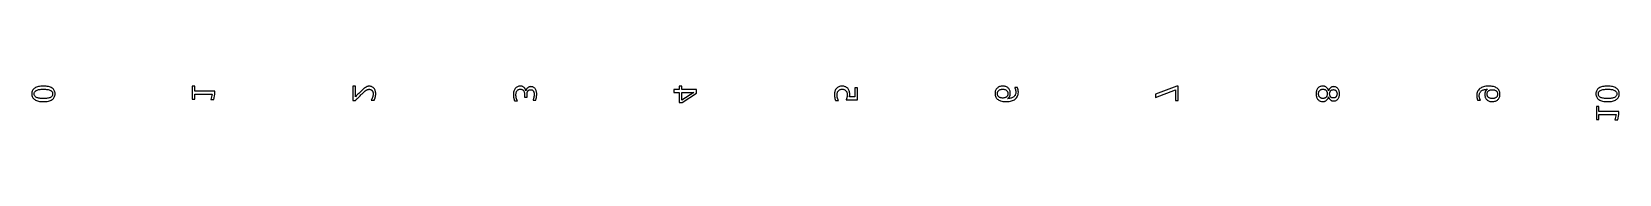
# Model space of a CAD drawing. Header units: millimetres. Extents: x 56 to 198, y 1 to 4.
import ezdxf

# ---------------------------------------------------------------- set-up
doc = ezdxf.new("R2010")
doc.units = ezdxf.units.MM

msp = doc.modelspace()

# ---------------------------------------------------------------- linework, layer by layer
for points in [[(58.437511, 3.471116), (58.433352, 3.55275), (58.420874, 3.629415), (58.400079, 3.70111), (58.370965, 3.767836), (58.333534, 3.829593), (58.287784, 3.88638), (58.233716, 3.938198), (58.17133, 3.985046), (58.101135, 4.026637), (58.023425, 4.062682), (57.938201, 4.093182), (57.845462, 4.118137), (57.745209, 4.137546), (57.637441, 4.151409), (57.522159, 4.159727), (57.399362, 4.1625), (57.276861, 4.159727), (57.16182, 4.151409), (57.054239, 4.137546), (56.95412, 4.118137), (56.861462, 4.093182), (56.776264, 4.062682), (56.698528, 4.026637), (56.628252, 3.985046), (56.565967, 3.938198), (56.511986, 3.88638), (56.466309, 3.829593), (56.428938, 3.767836), (56.399871, 3.70111), (56.37911, 3.629415), (56.366652, 3.55275), (56.3625, 3.471116), (56.366652, 3.389582), (56.37911, 3.313004), (56.399871, 3.241382), (56.428938, 3.174716), (56.466309, 3.113006), (56.511986, 3.056253), (56.565967, 3.004455), (56.628252, 2.957614), (56.698528, 2.916023), (56.776264, 2.879977), (56.861462, 2.849478), (56.95412, 2.824523), (57.054239, 2.805114), (57.16182, 2.791251), (57.276861, 2.782932), (57.399362, 2.78016), (57.522159, 2.782932), (57.637441, 2.791251), (57.745209, 2.805114), (57.845462, 2.824523), (57.938201, 2.849478), (58.023425, 2.879977), (58.101135, 2.916023), (58.17133, 2.957614), (58.233716, 3.004455), (58.287784, 3.056253), (58.333534, 3.113006), (58.370965, 3.174716), (58.400079, 3.241382), (58.420874, 3.313004), (58.433352, 3.389582)], [(58.223194, 3.471116), (58.21998, 3.420544), (58.210335, 3.3732), (58.194262, 3.329084), (58.171758, 3.288197), (58.142826, 3.250537), (58.107464, 3.216106), (58.065672, 3.184903), (58.017451, 3.156928), (57.96288, 3.132315), (57.901827, 3.110984), (57.834291, 3.092934), (57.760271, 3.078167), (57.679769, 3.066681), (57.592783, 3.058476), (57.499314, 3.053554), (57.399362, 3.051913), (57.299806, 3.053554), (57.206665, 3.058476), (57.119941, 3.066681), (57.039632, 3.078167), (56.96574, 3.092934), (56.898264, 3.110984), (56.837204, 3.132315), (56.78256, 3.156928), (56.734339, 3.184903), (56.692547, 3.216106), (56.657185, 3.250537), (56.628252, 3.288197), (56.605749, 3.329084), (56.589675, 3.3732), (56.580031, 3.420544), (56.576816, 3.471116), (56.580031, 3.522083), (56.589675, 3.569755), (56.605749, 3.614131), (56.628252, 3.655213), (56.657185, 3.693), (56.692547, 3.727491), (56.734339, 3.758688), (56.78256, 3.786589), (56.837204, 3.811303), (56.898264, 3.832721), (56.96574, 3.850844), (57.039632, 3.865672), (57.119941, 3.877205), (57.206665, 3.885443), (57.299806, 3.890385), (57.399362, 3.892033), (57.499314, 3.890385), (57.592783, 3.885443), (57.679769, 3.877205), (57.760271, 3.865672), (57.834291, 3.850844), (57.901827, 3.832721), (57.96288, 3.811303), (58.017451, 3.786589), (58.065672, 3.758688), (58.107464, 3.727491), (58.142826, 3.693), (58.171758, 3.655213), (58.194262, 3.614131), (58.210335, 3.569755), (58.21998, 3.522083)], [(70.877604, 3.010764), (70.877604, 3.452684), (72.403536, 3.452684), (72.307094, 2.971758), (72.553558, 2.971758), (72.65, 3.450113), (72.65, 3.72058), (70.877604, 3.72058), (70.877604, 4.1625), (70.65, 4.1625), (70.65, 3.010764)], [(85.165104, 3.218222), (85.165104, 4.1625), (84.9375, 4.1625), (84.9375, 2.89289), (85.165104, 2.89289), (85.206668, 2.933108), (85.251634, 2.976822), (85.300003, 3.024032), (85.351773, 3.074737), (85.406947, 3.128939), (85.465522, 3.186637), (85.527499, 3.247831), (85.592879, 3.312521), (85.657087, 3.375972), (85.715334, 3.433235), (85.767621, 3.484309), (85.813947, 3.529195), (85.854312, 3.567893), (85.888716, 3.600402), (85.91716, 3.626723), (85.939643, 3.646855), (85.97538, 3.678098), (86.009725, 3.70689), (86.042676, 3.733231), (86.074234, 3.757121), (86.104399, 3.778559), (86.133171, 3.797546), (86.16055, 3.814082), (86.186536, 3.828167), (86.211771, 3.840322), (86.2369, 3.850857), (86.261921, 3.859771), (86.286836, 3.867065), (86.311643, 3.872738), (86.336343, 3.87679), (86.360935, 3.879221), (86.385421, 3.880031), (86.42436, 3.878283), (86.46145, 3.873039), (86.496691, 3.864299), (86.530085, 3.852063), (86.561629, 3.836331), (86.591326, 3.817102), (86.619173, 3.794378), (86.645173, 3.768158), (86.668781, 3.739131), (86.689241, 3.707989), (86.706554, 3.674729), (86.720719, 3.639354), (86.731736, 3.601862), (86.739606, 3.562254), (86.744327, 3.520529), (86.745901, 3.476688), (86.745211, 3.444641), (86.743142, 3.412152), (86.739693, 3.379221), (86.734864, 3.345848), (86.728655, 3.312033), (86.721067, 3.277775), (86.712099, 3.243076), (86.701752, 3.207935), (86.689998, 3.172372), (86.676811, 3.136193), (86.662191, 3.099397), (86.646137, 3.061986), (86.62865, 3.023958), (86.60973, 2.985314), (86.589377, 2.946054), (86.56759, 2.906178), (86.841058, 2.906178), (86.856951, 2.94667), (86.871839, 2.986493), (86.885723, 3.025646), (86.898602, 3.064129), (86.910476, 3.101942), (86.921346, 3.139086), (86.931211, 3.17556), (86.940072, 3.211364), (86.947908, 3.246559), (86.954699, 3.28099), (86.960445, 3.314658), (86.965147, 3.347562), (86.968804, 3.379703), (86.971416, 3.41108), (86.972983, 3.441694), (86.973505, 3.471544), (86.971074, 3.547265), (86.963781, 3.619047), (86.951625, 3.686892), (86.934607, 3.750798), (86.912726, 3.810767), (86.885984, 3.866797), (86.854379, 3.918889), (86.817911, 3.967044), (86.777486, 4.010342), (86.733792, 4.047868), (86.68683, 4.07962), (86.6366, 4.105599), (86.583101, 4.125805), (86.526334, 4.140238), (86.466299, 4.148898), (86.402995, 4.151784), (86.372334, 4.151061), (86.342076, 4.148891), (86.312219, 4.145274), (86.282764, 4.140211), (86.25371, 4.133701), (86.225059, 4.125745), (86.196809, 4.116342), (86.168962, 4.105492), (86.140799, 4.092834), (86.111391, 4.077791), (86.080737, 4.060365), (86.048837, 4.040554), (86.015692, 4.018359), (85.981301, 3.993779), (85.945664, 3.966816), (85.908782, 3.937468), (85.89674, 3.926826), (85.880117, 3.911616), (85.858913, 3.891839), (85.833128, 3.867494), (85.802762, 3.838581), (85.767815, 3.805101), (85.728287, 3.767053), (85.684178, 3.724437), (85.635468, 3.677335), (85.582137, 3.625611), (85.524184, 3.569266), (85.461611, 3.508299), (85.394416, 3.442712), (85.3226, 3.372503), (85.246162, 3.297673)], [(100.342445, 3.750155), (100.330645, 3.797365), (100.316031, 3.84191), (100.298604, 3.883788), (100.278365, 3.923002), (100.255312, 3.959549), (100.229447, 3.993431), (100.200769, 4.024648), (100.169278, 4.053199), (100.135523, 4.078816), (100.099839, 4.101018), (100.062227, 4.119804), (100.022685, 4.135175), (99.981215, 4.14713), (99.937816, 4.155669), (99.892488, 4.160792), (99.845231, 4.1625), (99.773375, 4.159319), (99.705685, 4.149775), (99.64216, 4.133869), (99.582801, 4.1116), (99.527608, 4.082969), (99.476581, 4.047975), (99.429719, 4.006618), (99.387023, 3.958899), (99.349049, 3.90532), (99.316138, 3.846383), (99.28829, 3.782089), (99.265506, 3.712436), (99.247785, 3.637425), (99.235126, 3.557056), (99.227532, 3.47133), (99.225, 3.380245), (99.225388, 3.348727), (99.226554, 3.316968), (99.228496, 3.284968), (99.231215, 3.252727), (99.234711, 3.220245), (99.238984, 3.187521), (99.244034, 3.154557), (99.249861, 3.121351), (99.256464, 3.087891), (99.263845, 3.054163), (99.272002, 3.020167), (99.280937, 2.985903), (99.290648, 2.951372), (99.301136, 2.916572), (99.312401, 2.881505), (99.324443, 2.846169), (99.58548, 2.846169), (99.569587, 2.874579), (99.554699, 2.903659), (99.540815, 2.933409), (99.527936, 2.963829), (99.516062, 2.994918), (99.505192, 3.026677), (99.495327, 3.059106), (99.486466, 3.092204), (99.47863, 3.125932), (99.471839, 3.160035), (99.466092, 3.194514), (99.461391, 3.229367), (99.457734, 3.264595), (99.455122, 3.300198), (99.453555, 3.336177), (99.453033, 3.37253), (99.4546, 3.434186), (99.459301, 3.492065), (99.467137, 3.546166), (99.478108, 3.596491), (99.492212, 3.643037), (99.509451, 3.685807), (99.529825, 3.724799), (99.553333, 3.760014), (99.579834, 3.791257), (99.609189, 3.818335), (99.641397, 3.841247), (99.676457, 3.859992), (99.714371, 3.874573), (99.755138, 3.884987), (99.798758, 3.891236), (99.845231, 3.893319), (99.888276, 3.891383), (99.928895, 3.885577), (99.96709, 3.875899), (100.002861, 3.86235), (100.036207, 3.84493), (100.067129, 3.823639), (100.095627, 3.798477), (100.1217, 3.769444), (100.145107, 3.736962), (100.165393, 3.701452), (100.182559, 3.662915), (100.196603, 3.621351), (100.207527, 3.57676), (100.215329, 3.529142), (100.22001, 3.478496), (100.221571, 3.424823), (100.221571, 3.191647), (100.444031, 3.191647), (100.444031, 3.435539), (100.445277, 3.483908), (100.449014, 3.529356), (100.455243, 3.571884), (100.463963, 3.611493), (100.475174, 3.648181), (100.488877, 3.681949), (100.505071, 3.712797), (100.523757, 3.740725), (100.544787, 3.765539), (100.568013, 3.787045), (100.593437, 3.805241), (100.621057, 3.82013), (100.650873, 3.831709), (100.682887, 3.839981), (100.717097, 3.844943), (100.753504, 3.846598), (100.790855, 3.84489), (100.82597, 3.839766), (100.858847, 3.831227), (100.889488, 3.819272), (100.917891, 3.803902), (100.944058, 3.785116), (100.967988, 3.762914), (100.989681, 3.737296), (101.00907, 3.708598), (101.025873, 3.67694), (101.040092, 3.642321), (101.051725, 3.604742), (101.060773, 3.564202), (101.067236, 3.520703), (101.071114, 3.474243), (101.072407, 3.424823), (101.072025, 3.396714), (101.07088, 3.36811), (101.068971, 3.33901), (101.066299, 3.309414), (101.062863, 3.279322), (101.058664, 3.248736), (101.053701, 3.217653), (101.047975, 3.186075), (101.041559, 3.153854), (101.034312, 3.120842), (101.026235, 3.087041), (101.017327, 3.052449), (101.007589, 3.017066), (100.997021, 2.980894), (100.985622, 2.943931), (100.973393, 2.906178), (101.214284, 2.906178), (101.224665, 2.944447), (101.234376, 2.982099), (101.243418, 3.019136), (101.25179, 3.055556), (101.259492, 3.09136), (101.266524, 3.126548), (101.272886, 3.16112), (101.278579, 3.195076), (101.283602, 3.228483), (101.287955, 3.261407), (101.291639, 3.293849), (101.294653, 3.325809), (101.296997, 3.357287), (101.298671, 3.388282), (101.299676, 3.418796), (101.300011, 3.448827), (101.297821, 3.523857), (101.291251, 3.594856), (101.2803, 3.661824), (101.26497, 3.724759), (101.24526, 3.783662), (101.221169, 3.838534), (101.192699, 3.889374), (101.159848, 3.936182), (101.123374, 3.978275), (101.083819, 4.014756), (101.041184, 4.045624), (100.995467, 4.07088), (100.94667, 4.090523), (100.894792, 4.104554), (100.839833, 4.112973), (100.781794, 4.115779), (100.741027, 4.114292), (100.701881, 4.109832), (100.664355, 4.102398), (100.62845, 4.09199), (100.594167, 4.078609), (100.561503, 4.062254), (100.530461, 4.042925), (100.501039, 4.020623), (100.473527, 3.995581), (100.44821, 3.968035), (100.425091, 3.937984), (100.404168, 3.905428), (100.385443, 3.870367), (100.368913, 3.832801), (100.354581, 3.792731)], [(115.5125, 3.536696), (115.5125, 3.877031), (114.209028, 3.877031), (114.209028, 4.1625), (113.983996, 4.1625), (113.983996, 3.877031), (113.5125, 3.877031), (113.5125, 3.607849), (113.983996, 3.607849), (113.983996, 2.705149), (114.245033, 2.705149)], [(115.276752, 3.607849), (114.209028, 2.924609), (114.209028, 3.607849)], [(129.839006, 2.952899), (129.839006, 4.01505), (129.610973, 4.01505), (129.610973, 3.200648), (129.121046, 3.200648), (129.125922, 3.215329), (129.130476, 3.23001), (129.134709, 3.24469), (129.13862, 3.259371), (129.14221, 3.274052), (129.145478, 3.288732), (129.148425, 3.303413), (129.15105, 3.318094), (129.153361, 3.332881), (129.155363, 3.347669), (129.157058, 3.362457), (129.158444, 3.377245), (129.159522, 3.392033), (129.160293, 3.406821), (129.160755, 3.421608), (129.160909, 3.436396), (129.158042, 3.51791), (129.149443, 3.595071), (129.13511, 3.667878), (129.115045, 3.736332), (129.089247, 3.800433), (129.057715, 3.86018), (129.020451, 3.915574), (128.977454, 3.966615), (128.929561, 4.012525), (128.877609, 4.052315), (128.821599, 4.085982), (128.76153, 4.113529), (128.697403, 4.134954), (128.629217, 4.150257), (128.556972, 4.159439), (128.480669, 4.1625), (128.402222, 4.159359), (128.328263, 4.149936), (128.258791, 4.13423), (128.193806, 4.112243), (128.133309, 4.083973), (128.077299, 4.049421), (128.025776, 4.008587), (127.97874, 3.961471), (127.936848, 3.908642), (127.900541, 3.85067), (127.86982, 3.787554), (127.844685, 3.719294), (127.825135, 3.64589), (127.811171, 3.567344), (127.802793, 3.483653), (127.8, 3.394819), (127.800335, 3.363241), (127.801339, 3.331515), (127.803014, 3.299642), (127.805358, 3.267622), (127.808372, 3.235455), (127.812055, 3.20314), (127.816409, 3.170678), (127.821432, 3.138068), (127.827124, 3.105351), (127.833487, 3.072353), (127.840519, 3.039074), (127.848221, 3.005513), (127.856593, 2.971671), (127.865634, 2.937548), (127.875346, 2.903144), (127.885727, 2.868458), (128.157908, 2.868458), (128.142035, 2.898697), (128.127207, 2.92919), (128.113424, 2.959938), (128.100686, 2.99094), (128.088992, 3.022196), (128.078343, 3.053708), (128.068739, 3.085473), (128.06018, 3.117494), (128.052645, 3.149869), (128.046116, 3.182699), (128.04059, 3.215985), (128.036069, 3.249727), (128.032553, 3.283924), (128.030042, 3.318576), (128.028535, 3.353684), (128.028033, 3.389247), (128.029935, 3.445706), (128.035641, 3.499137), (128.045151, 3.549542), (128.058465, 3.596919), (128.075584, 3.641269), (128.096507, 3.682592), (128.121233, 3.720888), (128.149764, 3.756156), (128.181563, 3.787902), (128.216095, 3.815415), (128.253359, 3.838695), (128.293356, 3.857742), (128.336086, 3.872557), (128.381547, 3.883139), (128.429742, 3.889488), (128.480669, 3.891604), (128.531495, 3.889488), (128.579602, 3.883139), (128.624991, 3.872557), (128.66766, 3.857742), (128.70761, 3.838695), (128.74484, 3.815415), (128.779352, 3.787902), (128.811144, 3.756156), (128.839776, 3.720888), (128.86459, 3.682592), (128.885586, 3.641269), (128.902765, 3.596919), (128.916126, 3.549542), (128.92567, 3.499137), (128.931396, 3.445706), (128.933305, 3.389247), (128.93293, 3.362142), (128.931805, 3.335051), (128.929929, 3.307974), (128.927304, 3.28091), (128.923928, 3.253859), (128.919803, 3.226822), (128.914927, 3.199798), (128.909301, 3.172787), (128.902879, 3.145817), (128.895612, 3.118699), (128.887501, 3.091434), (128.878547, 3.064022), (128.868749, 3.036462), (128.858107, 3.008755), (128.84662, 2.9809), (128.834291, 2.952899)], [(144.082356, 4.032624), (143.835893, 4.032624), (143.847539, 4.007094), (143.858476, 3.98151), (143.868703, 3.955872), (143.87822, 3.930181), (143.887027, 3.904436), (143.895124, 3.878638), (143.902512, 3.852786), (143.909189, 3.826881), (143.915216, 3.800975), (143.92044, 3.775123), (143.924861, 3.749325), (143.928477, 3.72358), (143.93129, 3.697889), (143.933299, 3.672251), (143.934505, 3.646667), (143.934907, 3.621137), (143.93208, 3.556139), (143.923602, 3.495092), (143.90947, 3.437997), (143.889686, 3.384853), (143.864249, 3.335661), (143.83316, 3.29042), (143.796418, 3.249131), (143.754024, 3.211793), (143.705916, 3.178426), (143.652036, 3.148837), (143.592382, 3.123026), (143.526956, 3.100991), (143.455756, 3.082734), (143.378783, 3.068254), (143.296036, 3.057552), (143.207517, 3.050627), (143.235814, 3.070974), (143.262409, 3.092579), (143.287303, 3.115444), (143.310496, 3.139568), (143.331988, 3.164951), (143.351779, 3.191593), (143.369868, 3.219495), (143.386257, 3.248655), (143.400824, 3.278921), (143.413448, 3.309923), (143.424131, 3.341662), (143.432871, 3.374137), (143.439669, 3.40735), (143.444524, 3.441299), (143.447438, 3.475985), (143.448409, 3.511407), (143.445549, 3.584763), (143.43697, 3.654168), (143.422671, 3.719622), (143.402652, 3.781124), (143.376914, 3.838675), (143.345456, 3.892274), (143.308279, 3.941922), (143.265383, 3.987618), (143.21767, 4.028606), (143.165833, 4.064129), (143.109869, 4.094187), (143.04978, 4.118779), (142.985566, 4.137907), (142.917226, 4.15157), (142.84476, 4.159767), (142.768169, 4.1625), (142.693024, 4.159654), (142.621683, 4.151114), (142.554147, 4.136883), (142.490415, 4.116958), (142.430486, 4.09134), (142.374362, 4.06003), (142.322042, 4.023027), (142.273527, 3.980331), (142.229927, 3.932907), (142.19214, 3.881719), (142.160167, 3.826767), (142.134007, 3.768051), (142.11366, 3.705571), (142.099127, 3.639327), (142.090407, 3.569319), (142.0875, 3.495548), (142.091652, 3.411308), (142.10411, 3.332185), (142.124871, 3.258179), (142.153938, 3.18929), (142.191309, 3.125517), (142.236986, 3.066861), (142.290967, 3.013322), (142.353252, 2.9649), (142.423528, 2.921903), (142.501264, 2.884639), (142.586462, 2.853108), (142.67912, 2.827309), (142.779239, 2.807244), (142.88682, 2.792911), (143.001861, 2.784312), (143.124362, 2.781446), (143.239879, 2.784962), (143.349395, 2.79551), (143.452909, 2.813091), (143.550423, 2.837704), (143.641936, 2.869349), (143.727449, 2.908026), (143.80696, 2.953736), (143.88047, 3.006478), (143.946574, 3.06514), (144.003863, 3.128611), (144.052339, 3.196891), (144.092001, 3.26998), (144.122849, 3.347877), (144.144883, 3.430583), (144.158104, 3.518098), (144.162511, 3.610421), (144.162196, 3.635952), (144.161252, 3.661536), (144.159678, 3.687173), (144.157474, 3.712864), (144.154641, 3.738609), (144.151179, 3.764407), (144.147087, 3.790259), (144.142365, 3.816165), (144.13702, 3.842238), (144.13106, 3.868592), (144.124483, 3.895227), (144.11729, 3.922144), (144.109481, 3.949342), (144.101056, 3.976822), (144.092014, 4.004582)], [(143.234092, 3.495548), (143.232143, 3.451184), (143.226297, 3.409178), (143.216552, 3.36953), (143.202909, 3.332239), (143.185369, 3.297305), (143.163931, 3.264729), (143.138594, 3.23451), (143.10936, 3.206649), (143.076838, 3.181735), (143.041422, 3.160143), (143.003113, 3.141872), (142.961911, 3.126923), (142.917815, 3.115297), (142.870826, 3.106992), (142.820944, 3.102009), (142.768169, 3.100348), (142.715675, 3.102009), (142.665993, 3.106992), (142.619125, 3.115297), (142.57507, 3.126923), (142.533827, 3.141872), (142.495398, 3.160143), (142.459781, 3.181735), (142.426977, 3.206649), (142.397643, 3.23451), (142.372219, 3.264729), (142.350707, 3.297305), (142.333107, 3.332239), (142.319417, 3.36953), (142.309639, 3.409178), (142.303772, 3.451184), (142.301816, 3.495548), (142.303772, 3.539904), (142.309639, 3.58189), (142.319417, 3.621505), (142.333107, 3.658749), (142.350707, 3.693623), (142.372219, 3.726125), (142.397643, 3.756257), (142.426977, 3.784017), (142.459781, 3.808932), (142.495398, 3.830524), (142.533827, 3.848794), (142.57507, 3.863743), (142.619125, 3.87537), (142.665993, 3.883674), (142.715675, 3.888657), (142.768169, 3.890318), (142.820944, 3.888657), (142.870826, 3.883674), (142.917815, 3.87537), (142.961911, 3.863743), (143.003113, 3.848794), (143.041422, 3.830524), (143.076838, 3.808932), (143.10936, 3.784017), (143.138594, 3.756257), (143.163931, 3.726125), (143.185369, 3.693623), (143.202909, 3.658749), (143.216552, 3.621505), (143.226297, 3.58189), (143.232143, 3.539904)], [(158.375, 2.876602), (158.375, 4.1625), (158.259698, 4.1625), (156.375, 3.436396), (156.375, 3.153927), (158.146967, 3.837168), (158.146967, 2.876602)], [(171.766229, 3.206221), (171.778137, 3.163913), (171.792429, 3.124003), (171.809106, 3.086491), (171.828167, 3.051377), (171.849612, 3.01866), (171.873441, 2.988341), (171.899654, 2.96042), (171.928252, 2.934896), (171.95896, 2.912192), (171.991288, 2.892515), (172.025237, 2.875865), (172.060807, 2.862243), (172.097997, 2.851648), (172.136809, 2.84408), (172.177241, 2.839539), (172.219294, 2.838025), (172.277628, 2.840691), (172.332828, 2.848687), (172.384893, 2.862015), (172.433824, 2.880674), (172.479621, 2.904664), (172.522284, 2.933985), (172.561812, 2.968637), (172.598205, 3.008621), (172.630855, 3.053346), (172.659151, 3.102009), (172.683094, 3.15461), (172.702684, 3.21115), (172.717921, 3.271627), (172.728804, 3.336043), (172.735334, 3.404396), (172.737511, 3.476688), (172.735334, 3.549368), (172.728804, 3.618029), (172.717921, 3.682673), (172.702684, 3.743297), (172.683094, 3.799904), (172.659151, 3.852491), (172.630855, 3.901061), (172.598205, 3.945612), (172.561812, 3.985495), (172.522284, 4.02006), (172.479621, 4.049307), (172.433824, 4.073237), (172.384893, 4.091849), (172.332828, 4.105144), (172.277628, 4.11312), (172.219294, 4.115779), (172.177241, 4.114259), (172.136809, 4.109698), (172.097997, 4.102096), (172.060807, 4.091454), (172.025237, 4.077771), (171.991288, 4.061048), (171.95896, 4.041284), (171.928252, 4.018479), (171.899654, 3.993076), (171.873441, 3.965302), (171.849612, 3.935157), (171.828167, 3.902641), (171.809106, 3.867755), (171.792429, 3.830497), (171.778137, 3.790869), (171.766229, 3.748869), (171.753504, 3.796381), (171.738047, 3.841186), (171.719856, 3.883286), (171.698934, 3.92268), (171.675279, 3.959368), (171.648891, 3.993351), (171.619771, 4.024628), (171.587918, 4.053199), (171.553889, 4.078816), (171.518024, 4.101018), (171.480324, 4.119804), (171.44079, 4.135175), (171.39942, 4.14713), (171.356215, 4.155669), (171.311175, 4.160792), (171.2643, 4.1625), (171.193656, 4.159727), (171.127245, 4.151409), (171.065066, 4.137546), (171.007121, 4.118137), (170.953408, 4.093182), (170.903927, 4.062682), (170.85868, 4.026637), (170.817665, 3.985046), (170.781298, 3.938285), (170.74978, 3.886728), (170.723111, 3.830377), (170.701291, 3.76923), (170.68432, 3.703287), (170.672198, 3.632549), (170.664924, 3.557016), (170.6625, 3.476688), (170.664924, 3.396453), (170.672198, 3.320987), (170.68432, 3.250289), (170.701291, 3.18436), (170.723111, 3.1232), (170.74978, 3.066808), (170.781298, 3.015184), (170.817665, 2.968329), (170.85868, 2.926739), (170.903927, 2.890693), (170.953408, 2.860193), (171.007121, 2.835239), (171.065066, 2.81583), (171.127245, 2.801966), (171.193656, 2.793648), (171.2643, 2.790875), (171.311175, 2.79259), (171.356215, 2.797734), (171.39942, 2.806306), (171.44079, 2.818308), (171.480324, 2.833739), (171.518024, 2.852599), (171.553889, 2.874887), (171.587918, 2.900605), (171.619771, 2.929478), (171.648891, 2.961016), (171.675279, 2.995219), (171.698934, 3.032089), (171.719856, 3.071623), (171.738047, 3.113823), (171.753504, 3.158689)], [(171.651356, 3.476688), (171.649741, 3.429752), (171.644899, 3.385389), (171.636829, 3.343597), (171.62553, 3.304377), (171.611004, 3.267729), (171.593249, 3.233653), (171.572266, 3.202149), (171.548055, 3.173216), (171.521024, 3.147397), (171.491583, 3.125021), (171.45973, 3.106088), (171.425466, 3.090597), (171.388791, 3.078548), (171.349705, 3.069942), (171.308208, 3.064778), (171.2643, 3.063057), (171.220292, 3.064778), (171.178708, 3.069942), (171.139548, 3.078548), (171.102813, 3.090597), (171.068502, 3.106088), (171.036616, 3.125021), (171.007154, 3.147397), (170.980117, 3.173216), (170.955906, 3.202149), (170.934923, 3.233653), (170.917168, 3.267729), (170.902641, 3.304377), (170.891343, 3.343597), (170.883273, 3.385389), (170.87843, 3.429752), (170.876816, 3.476688), (170.878437, 3.52363), (170.883299, 3.568013), (170.891403, 3.609838), (170.902749, 3.649105), (170.917336, 3.685814), (170.935164, 3.719964), (170.956234, 3.751555), (170.980545, 3.780588), (171.007764, 3.806708), (171.037339, 3.829345), (171.069272, 3.8485), (171.103563, 3.864172), (171.140211, 3.876361), (171.179217, 3.885068), (171.22058, 3.890291), (171.2643, 3.892033), (171.308208, 3.890305), (171.349705, 3.885121), (171.388791, 3.876481), (171.425466, 3.864386), (171.45973, 3.848835), (171.491583, 3.829827), (171.521024, 3.807364), (171.548055, 3.781446), (171.572266, 3.752587), (171.593249, 3.721089), (171.611004, 3.686952), (171.62553, 3.650177), (171.636829, 3.610763), (171.644899, 3.56871), (171.649741, 3.524018)], [(172.193576, 3.107206), (172.155849, 3.10872), (172.120253, 3.113261), (172.086786, 3.120829), (172.055449, 3.131424), (172.026242, 3.145047), (171.999164, 3.161696), (171.974216, 3.181373), (171.951398, 3.204077), (171.931005, 3.229621), (171.91333, 3.257603), (171.898375, 3.288022), (171.886139, 3.32088), (171.876622, 3.356175), (171.869824, 3.393908), (171.865746, 3.434079), (171.864386, 3.476688), (171.865746, 3.519109), (171.869824, 3.559146), (171.876622, 3.596799), (171.886139, 3.632067), (171.898375, 3.664951), (171.91333, 3.695451), (171.931005, 3.723567), (171.951398, 3.749298), (171.974216, 3.772404), (171.999164, 3.792429), (172.026242, 3.809374), (172.055449, 3.823237), (172.086786, 3.83402), (172.120253, 3.841722), (172.155849, 3.846343), (172.193576, 3.847884), (172.231403, 3.846343), (172.267086, 3.841722), (172.300627, 3.83402), (172.332024, 3.823237), (172.361278, 3.809374), (172.388389, 3.792429), (172.413357, 3.772404), (172.436182, 3.749298), (172.456575, 3.723567), (172.47425, 3.695451), (172.489205, 3.664951), (172.501441, 3.632067), (172.510958, 3.596799), (172.517756, 3.559146), (172.521835, 3.519109), (172.523194, 3.476688), (172.521835, 3.434079), (172.517756, 3.393908), (172.510958, 3.356175), (172.501441, 3.32088), (172.489205, 3.288022), (172.47425, 3.257603), (172.456575, 3.229621), (172.436182, 3.204077), (172.413357, 3.181373), (172.388389, 3.161696), (172.361278, 3.145047), (172.332024, 3.131424), (172.300627, 3.120829), (172.267086, 3.113261), (172.231403, 3.10872)], [(185.030583, 2.911321), (185.277047, 2.911321), (185.2653, 2.936858), (185.254276, 2.962462), (185.243975, 2.988134), (185.234398, 3.013872), (185.225544, 3.039677), (185.217413, 3.065549), (185.210006, 3.091488), (185.203322, 3.117494), (185.197395, 3.14358), (185.192258, 3.169546), (185.187911, 3.195391), (185.184355, 3.221116), (185.181589, 3.24672), (185.179613, 3.272203), (185.178428, 3.297566), (185.178033, 3.322809), (185.180845, 3.3878), (185.189284, 3.448827), (185.203349, 3.505888), (185.223039, 3.558985), (185.248355, 3.608117), (185.279297, 3.653284), (185.315865, 3.694487), (185.358058, 3.731724), (185.405991, 3.765191), (185.459778, 3.794867), (185.519418, 3.820753), (185.584912, 3.842847), (185.656259, 3.861151), (185.73346, 3.875664), (185.816514, 3.886387), (185.905422, 3.893319), (185.877434, 3.873267), (185.85112, 3.851902), (185.82648, 3.829225), (185.803515, 3.805235), (185.782224, 3.779932), (185.762607, 3.753317), (185.744665, 3.725388), (185.728397, 3.696148), (185.713931, 3.665963), (185.701393, 3.634987), (185.690784, 3.603221), (185.682105, 3.570665), (185.675354, 3.537319), (185.670532, 3.503183), (185.667638, 3.468256), (185.666674, 3.432539), (185.669507, 3.359483), (185.678006, 3.29034), (185.692171, 3.225107), (185.712002, 3.163786), (185.737499, 3.106376), (185.768662, 3.052877), (185.805491, 3.00329), (185.847985, 2.957614), (185.895503, 2.916626), (185.947187, 2.881103), (186.003037, 2.851045), (186.063052, 2.826452), (186.127233, 2.807324), (186.19558, 2.793662), (186.268092, 2.785464), (186.344771, 2.782731), (186.419808, 2.785578), (186.491042, 2.794117), (186.558471, 2.808349), (186.622096, 2.828274), (186.681917, 2.853891), (186.737934, 2.885201), (186.790147, 2.922205), (186.838556, 2.9649), (186.882256, 3.012325), (186.92013, 3.063513), (186.952177, 3.118465), (186.978397, 3.177181), (186.99879, 3.239661), (187.013357, 3.305904), (187.022097, 3.375912), (187.025011, 3.449684), (187.020852, 3.53391), (187.008374, 3.612993), (186.987579, 3.686932), (186.958465, 3.755728), (186.921034, 3.81938), (186.875284, 3.877888), (186.821216, 3.931253), (186.75883, 3.979474), (186.688635, 4.022371), (186.610925, 4.059548), (186.525701, 4.091005), (186.432962, 4.116743), (186.332709, 4.136762), (186.224941, 4.151061), (186.109659, 4.15964), (185.986862, 4.1625), (185.871647, 4.158991), (185.762393, 4.148462), (185.659099, 4.130915), (185.561766, 4.106349), (185.470394, 4.074764), (185.384982, 4.036161), (185.305531, 3.990538), (185.23204, 3.937896), (185.165937, 3.879435), (185.108648, 3.816138), (185.060172, 3.748006), (185.02051, 3.675038), (184.989662, 3.597234), (184.967628, 3.514595), (184.954407, 3.42712), (184.95, 3.33481), (184.950315, 3.309267), (184.951259, 3.283642), (184.952833, 3.257938), (184.955036, 3.232153), (184.957869, 3.206288), (184.961332, 3.180342), (184.965424, 3.154316), (184.970146, 3.128209), (184.975497, 3.102036), (184.981478, 3.075595), (184.988088, 3.048886), (184.995328, 3.021908), (185.003197, 2.994664), (185.011696, 2.967151), (185.020825, 2.93937)], [(185.878418, 3.449684), (185.880361, 3.494041), (185.886187, 3.536027), (185.895899, 3.575642), (185.909494, 3.612886), (185.926974, 3.647759), (185.948339, 3.680261), (185.973588, 3.710393), (186.002722, 3.738154), (186.035351, 3.763168), (186.070874, 3.784848), (186.109291, 3.803192), (186.1506, 3.818201), (186.194803, 3.829874), (186.241899, 3.838213), (186.291888, 3.843216), (186.344771, 3.844883), (186.397258, 3.843216), (186.446919, 3.838213), (186.493754, 3.829874), (186.537763, 3.818201), (186.578945, 3.803192), (186.617301, 3.784848), (186.65283, 3.763168), (186.685534, 3.738154), (186.714868, 3.710393), (186.740291, 3.680261), (186.761803, 3.647759), (186.779404, 3.612886), (186.793094, 3.575642), (186.802872, 3.536027), (186.808739, 3.494041), (186.810694, 3.449684), (186.808739, 3.405327), (186.802872, 3.363341), (186.793094, 3.323726), (186.779404, 3.286482), (186.761803, 3.251609), (186.740291, 3.219106), (186.714868, 3.188975), (186.685534, 3.161214), (186.65283, 3.1363), (186.617301, 3.114707), (186.578945, 3.096437), (186.537763, 3.081488), (186.493754, 3.069862), (186.446919, 3.061557), (186.397258, 3.056574), (186.344771, 3.054913), (186.291888, 3.056574), (186.241899, 3.061557), (186.194803, 3.069862), (186.1506, 3.081488), (186.109291, 3.096437), (186.070874, 3.114707), (186.035351, 3.1363), (186.002722, 3.161214), (185.973588, 3.188975), (185.948339, 3.219106), (185.926974, 3.251609), (185.909494, 3.286482), (185.895899, 3.323726), (185.886187, 3.363341), (185.880361, 3.405327)], [(197.6375, 3.471116), (197.633341, 3.55275), (197.620864, 3.629415), (197.600068, 3.70111), (197.570955, 3.767836), (197.533523, 3.829593), (197.487773, 3.88638), (197.433705, 3.938198), (197.371319, 3.985046), (197.301124, 4.026637), (197.223414, 4.062682), (197.13819, 4.093182), (197.045451, 4.118137), (196.945198, 4.137546), (196.83743, 4.151409), (196.722148, 4.159727), (196.599352, 4.1625), (196.47685, 4.159727), (196.361809, 4.151409), (196.254229, 4.137546), (196.15411, 4.118137), (196.061451, 4.093182), (195.976254, 4.062682), (195.898517, 4.026637), (195.828242, 3.985046), (195.765956, 3.938198), (195.711975, 3.88638), (195.666299, 3.829593), (195.628927, 3.767836), (195.599861, 3.70111), (195.579099, 3.629415), (195.566642, 3.55275), (195.562489, 3.471116), (195.566642, 3.389582), (195.579099, 3.313004), (195.599861, 3.241382), (195.628927, 3.174716), (195.666299, 3.113006), (195.711975, 3.056253), (195.765956, 3.004455), (195.828242, 2.957614), (195.898517, 2.916023), (195.976254, 2.879977), (196.061451, 2.849478), (196.15411, 2.824523), (196.254229, 2.805114), (196.361809, 2.791251), (196.47685, 2.782932), (196.599352, 2.78016), (196.722148, 2.782932), (196.83743, 2.791251), (196.945198, 2.805114), (197.045451, 2.824523), (197.13819, 2.849478), (197.223414, 2.879977), (197.301124, 2.916023), (197.371319, 2.957614), (197.433705, 3.004455), (197.487773, 3.056253), (197.533523, 3.113006), (197.570955, 3.174716), (197.600068, 3.241382), (197.620864, 3.313004), (197.633341, 3.389582)], [(197.423184, 3.471116), (197.419969, 3.420544), (197.410325, 3.3732), (197.394251, 3.329084), (197.371748, 3.288197), (197.342815, 3.250537), (197.307453, 3.216106), (197.265661, 3.184903), (197.21744, 3.156928), (197.16287, 3.132315), (197.101816, 3.110984), (197.03428, 3.092934), (196.96026, 3.078167), (196.879758, 3.066681), (196.792772, 3.058476), (196.699303, 3.053554), (196.599352, 3.051913), (196.499795, 3.053554), (196.406655, 3.058476), (196.31993, 3.066681), (196.239622, 3.078167), (196.165729, 3.092934), (196.098253, 3.110984), (196.037193, 3.132315), (195.982549, 3.156928), (195.934328, 3.184903), (195.892536, 3.216106), (195.857174, 3.250537), (195.828242, 3.288197), (195.805738, 3.329084), (195.789665, 3.3732), (195.78002, 3.420544), (195.776806, 3.471116), (195.78002, 3.522083), (195.789665, 3.569755), (195.805738, 3.614131), (195.828242, 3.655213), (195.857174, 3.693), (195.892536, 3.727491), (195.934328, 3.758688), (195.982549, 3.786589), (196.037193, 3.811303), (196.098253, 3.832721), (196.165729, 3.850844), (196.239622, 3.865672), (196.31993, 3.877205), (196.406655, 3.885443), (196.499795, 3.890385), (196.599352, 3.892033), (196.699303, 3.890385), (196.792772, 3.885443), (196.879758, 3.877205), (196.96026, 3.865672), (197.03428, 3.850844), (197.101816, 3.832721), (197.16287, 3.811303), (197.21744, 3.786589), (197.265661, 3.758688), (197.307453, 3.727491), (197.342815, 3.693), (197.371748, 3.655213), (197.394251, 3.614131), (197.410325, 3.569755), (197.419969, 3.522083)], [(195.829099, 1.194219), (195.829099, 1.636139), (197.355031, 1.636139), (197.258589, 1.155213), (197.505053, 1.155213), (197.601495, 1.633567), (197.601495, 1.904035), (195.829099, 1.904035), (195.829099, 2.345955), (195.601495, 2.345955), (195.601495, 1.194219)]]:
    msp.add_lwpolyline(points, close=True)

doc.saveas('drawing.dxf')
